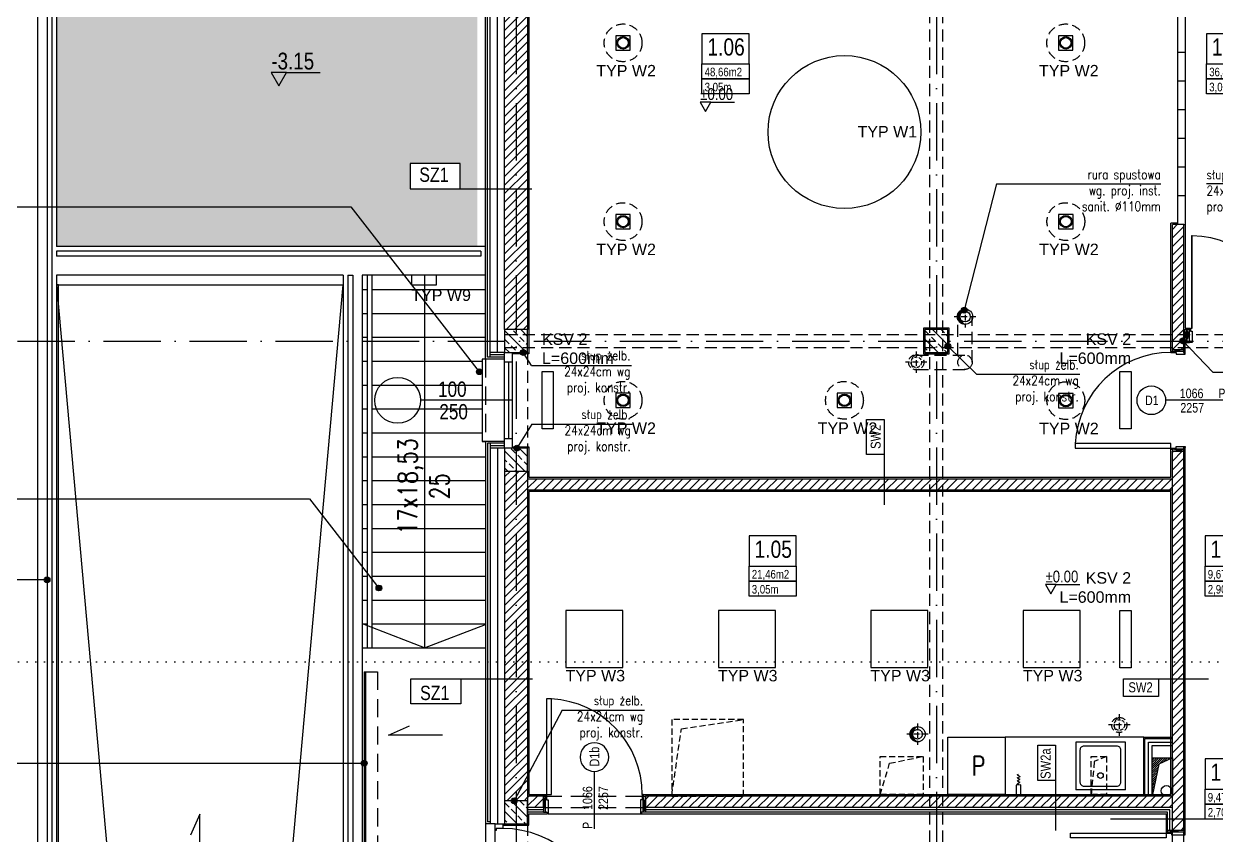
# Model space of a CAD drawing. Header units: millimetres. Extents: x 58205 to 122423, y 1055 to 94479.
# Drawn here: x 68330 to 69578, y 11784 to 12633 of the extents above; entities that cross this region are included whole.
import ezdxf

# ---------------------------------------------------------------- set-up
doc = ezdxf.new("R2010")
doc.units = ezdxf.units.MM
for name, pattern in [('0707_PB_080619_gn_xref$0$ACAD_ISO10W100', [18, 12, -3, 0, -3]), ('ACAD_ISO03W100', [30, 12, -18]), ('ACAD_ISO07W100', [3, 0, -3]), ('ACAD_ISO10W100', [18, 12, -3, 0, -3]), ('AUDIT_D_080509132939-0', [0]), ('DASHED', [0.75, 0.5, -0.25]), ('HIDDEN', [9.525, 6.35, -3.175])]:
    doc.linetypes.add(name, pattern=pattern)
doc.layers.add('$ oświetlenie $', color=30, linetype='Continuous', lineweight=30)
doc.layers.add('S_went_wyw_wc', color=4, linetype='DASHED', lineweight=30)
for name, color, linetype in [('+48_ARMATURA', 251, 'Continuous'), ('+48_HACZE', 253, 'Continuous'), ('+48_KANALIZACJA SANIT.', 42, 'Continuous'), ('+48_KOTY', 3, 'Continuous'), ('+48_MEBLE', 251, 'Continuous'), ('+48_OPISY', 3, 'Continuous'), ('+48_OPISY T', 3, 'Continuous'), ('+48_OPISY_POM', 3, 'Continuous'), ('+48_OPISY_STOLARKA', 3, 'Continuous'), ('+48_OPISY_ŚCIAN', 3, 'Continuous'), ('+48_OSIE', 8, 'Continuous'), ('+48_PODCIĄG', 4, 'ACAD_ISO03W100'), ('+48_PRZEBICIA', 143, 'Continuous'), ('+48_SCHODY', 2, 'Continuous'), ('+48_SCIANY', 1, 'Continuous'), ('+48_SCIANY_DZIAŁOWE', 2, 'Continuous'), ('+48_SPUSTY', 150, 'Continuous'), ('+48_STOLARKA OKNA', 3, 'Continuous'), ('+48_STOLARKA_DRZWI', 3, 'Continuous'), ('+48_STOLARKA_OKNA', 3, 'Continuous'), ('+48_TYNKI', 252, 'Continuous'), ('+48_WENTYLACJA', 2, 'Continuous'), ('+48_WEŁNA', 252, 'Continuous'), ('+48_WIDOK', 5, 'Continuous'), ('+48_ŚCIANY_GK', 42, 'Continuous'), ('+48_ŻELBET', 242, 'Continuous')]:
    doc.layers.add(name, color=color, linetype=linetype)
doc.styles.add('ARIAL', font='ARIAL.TTF')
doc.styles.get("Standard").update_dxf_attribs({"font": 'ARIAL.TTF'})
doc.styles.add('WRP_ARIAL', font='ARIAL.TTF', dxfattribs={"width": 0.8})
doc.styles.add('wymiary', font='romans.shx', dxfattribs={"width": 0.8})
doc.linetypes.add('BATTING', pattern='A,0.00254,-2.54,[134,ltypeshp.shx,S=2.54,R=0,X=-2.54,Y=0],-5.08,[134,ltypeshp.shx,S=2.54,R=180,X=2.54,Y=0],-2.54', length=10.16254)
doc.linetypes.add('ZIGZAG', pattern='A,0.00254,-5.08,[131,ltypeshp.shx,S=5.08,R=0,X=-5.08,Y=0],-10.16,[131,ltypeshp.shx,S=5.08,R=180,X=5.08,Y=0],-5.08', length=20.32254)

# ---------------------------------------------------------------- blocks, each defined once
blk = doc.blocks.new('SCIANA')
at = {"layer": '+48_OPISY_ŚCIAN', "ltscale": 5}
blk.add_line((-25, 0), (25, 0), dxfattribs=at)
blk.add_lwpolyline([(-60, 0), (-25, 0), (-25, 17.5), (-60, 17.5)], close=True, dxfattribs=at)
at = {"layer": '+48_OPISY_ŚCIAN', "ltscale": 5, "style": 'WRP_ARIAL', "width": 0.8}
blk.add_attdef('TYP', (-53.56, 4.8), '', height=10, dxfattribs=at)
blk = doc.blocks.new('OPISY_POM_METKA')
at = {"layer": '+48_OPISY_POM', "ltscale": 5}
for points in [[(0, -70), (109.7, -70), (109.7, 0), (0, 0)], [(109.7, -105), (0, -105), (0, -70), (109.7, -70)]]:
    blk.add_lwpolyline(points, close=True, dxfattribs=at)
at = {"layer": '+48_OPISY_POM'}
blk.add_lwpolyline([(109.7, -140), (0, -140), (0, -105), (109.7, -105)], close=True, dxfattribs=at)
at = {"layer": '+48_OPISY_POM', "ltscale": 5, "style": 'WRP_ARIAL', "width": 0.8}
for tag, p, height in [('NRPOM', (25.8, -50.8), 40), ('POW', (6.4, -99), 20)]:
    blk.add_attdef(tag, p, '', height=height, dxfattribs=at)
at = {"layer": '+48_OPISY_POM', "style": 'WRP_ARIAL', "width": 0.8}
blk.add_attdef('H', (6.4, -134), '', height=20, dxfattribs=at)
blk = doc.blocks.new('kc')
at = {"layer": '+48_ARMATURA', "linetype": 'Continuous'}
for p, q in [((0, -13.8), (3.1, -12.4)), ((1.7, -9.5), (0.1, -10.8)), ((0.1, -10.8), (3.1, -12.4)), ((-0.3, -20), (2.9, -18.6)), ((-0.3, -20), (1.2, -20.8)), ((-0.1, -16.9), (3, -15.5)), ((-0.1, -16.9), (2.9, -18.6)), ((0, -13.8), (3, -15.5))]:
    blk.add_line(p, q, dxfattribs=at)
blk.add_lwpolyline([(-0.8, -9.3), (-0.3, 0.6), (4.7, 0.4), (4.2, -9.6)], close=True, dxfattribs=at)
blk = doc.blocks.new('zlew')
at = {"layer": '+48_ARMATURA'}
for p, q in [((-52, 50), (-52, 0)), ((0, 50), (-52, 50)), ((0, 0), (0, 50)), ((0, 0), (-52, 0))]:
    blk.add_line(p, q, dxfattribs=at)
blk.add_lwpolyline([(-43.4, 3.9), (-9.1, 3.9, 0.414214), (-4.8, 8.1), (-4.8, 41.4, 0.414214), (-9.1, 45.7), (-43.4, 45.7, 0.414214), (-47.7, 41.4), (-47.7, 8.1, 0.414214)], format="xyb", close=True, dxfattribs=at)
blk.add_circle((-26.2, 14.9), 2.96, dxfattribs=at)
blk = doc.blocks.new('koty')
at = {"layer": '+48_KOTY', "color": 3, "ltscale": 5}
blk.add_line((70403.15, 11224.99), (70423.15, 11224.99), dxfattribs=at)
blk.add_lwpolyline([(70398.6, 11217.11), (70403.15, 11224.99), (70394.05, 11224.99)], close=True, dxfattribs=at)
at = {"layer": '+48_KOTY', "color": 3, "style": 'WRP_ARIAL', "width": 0.8}
blk.add_attdef('POZIOM', (70403.19, 11226.78), '', height=10, dxfattribs=at)
blk = doc.blocks.new('OPIS_STOLARKA')
at = {"layer": '+48_OPISY_STOLARKA'}
blk.add_line((0, 30), (0, -30), dxfattribs=at)
at = {"layer": '+48_STOLARKA_DRZWI'}
blk.add_circle((0, -45), 15, dxfattribs=at)
at = {"layer": '+48_OPISY_STOLARKA', "style": 'WRP_ARIAL', "width": 0.8}
for tag, p in [('SZER', (-2.27, -15.9)), ('WYS', (14.32, -13.58)), ('OZN', (5.03, -51.33))]:
    blk.add_attdef(tag, p, '', height=10, rotation=90, dxfattribs=at)
blk = doc.blocks.new('TYP W1')
at = {"layer": '$ oświetlenie $', "ltscale": 0.15}
blk.add_circle((0, 0), 80, dxfattribs=at)
at = {"layer": '$ oświetlenie $', "ltscale": 0.15, "insert": (13.7, 6.4), "char_height": 12, "width": 397.199, "attachment_point": 1}
blk.add_mtext('TYP W1', dxfattribs=at)
blk = doc.blocks.new('TYP W2')
at = {"layer": '$ oświetlenie $', "ltscale": 0.15}
for p, q in [((7.5, 7.5), (-7.6, 7.5)), ((-7.6, 7.5), (-7.6, -7.6)), ((7.5, -7.6), (7.5, 7.5)), ((-7.6, -7.6), (7.5, -7.6))]:
    blk.add_line(p, q, dxfattribs=at)
for radius in [6.5, 5.5]:
    blk.add_circle((0, 0), radius, dxfattribs=at)
at = {"layer": '$ oświetlenie $', "ltscale": 0.15, "insert": (-28, -23.1), "char_height": 12, "width": 397.199, "attachment_point": 1, "style": 'ARIAL'}
blk.add_mtext('TYP W2', dxfattribs=at)
blk = doc.blocks.new('TYP W3')
at = {"layer": '$ oświetlenie $', "ltscale": 0.15}
for p, q in [((29.8, 59.6), (-29.8, 59.6)), ((-29.8, 59.6), (-29.8, 0)), ((29.8, 0), (29.8, 59.6)), ((-29.8, 0), (29.8, 0))]:
    blk.add_line(p, q, dxfattribs=at)
at = {"layer": '$ oświetlenie $', "ltscale": 0.15, "insert": (-30.3, -2.4), "char_height": 12, "width": 397.199, "attachment_point": 1}
blk.add_mtext('TYP W3', dxfattribs=at)
blk = doc.blocks.new('TYP W9')
at = {"layer": '$ oświetlenie $', "ltscale": 0.15}
for p, q in [((-13.15, 0), (-13.15, -10)), ((13.15, 0), (-13.15, 0)), ((13.15, -10), (13.15, 0)), ((-13.15, -10), (13.15, -10))]:
    blk.add_line(p, q, dxfattribs=at)
at = {"layer": '$ oświetlenie $', "ltscale": 0.15, "insert": (-13.15, -15), "char_height": 12, "width": 397.1992, "attachment_point": 1}
blk.add_mtext('TYP W9', dxfattribs=at)

msp = doc.modelspace()

# ---------------------------------------------------------------- hatches: boundary and pattern name
at = {"layer": '+48_HACZE', "ltscale": 0.3}
h = msp.add_hatch(dxfattribs=at)
h.set_pattern_fill('ANSI31', color=256, scale=2, angle=180, style=0)
h.paths.add_polyline_path([(68833.484, 12925.217), (68833.484, 12313.217), (68857.484, 12313.217), (68857.484, 12720.797), (68857.484, 12901.217), (69092.484, 12901.217), (69092.484, 12925.217)])
at = {"layer": '+48_HACZE', "ltscale": 0.15}
h = msp.add_hatch(dxfattribs=at)
h.set_pattern_fill('AR-SAND', color=256, scale=0.3, style=0)
h.paths.add_polyline_path([(68450.234, 12865.717), (68450.234, 12789.717), (68572.234, 12789.717), (68572.234, 12865.717)], flags=0)
h.paths.add_polyline_path([(68597.234, 12789.717), (68719.234, 12789.717), (68719.234, 12865.717), (68597.234, 12865.717)], flags=0)
h.paths.add_polyline_path([(68364.484, 12400.217), (68804.984, 12400.217), (68804.984, 12905.717), (68364.484, 12905.717)])
h.paths.add_polyline_path([(68734.462, 12460.591), (68734.462, 12486.841), (68786.962, 12486.841), (68786.962, 12460.591)])
at = {"layer": '+48_HACZE'}
h = msp.add_hatch(dxfattribs=at)
h.set_pattern_fill('ANSI31', color=256, scale=2, angle=180, style=0)
h.paths.add_polyline_path([(69544.484, 12423.217), (69532.484, 12423.217), (69532.484, 12308.067), (69544.484, 12308.067)])
h.paths.add_polyline_path([(69544.484, 12308.067), (69532.484, 12308.067), (69532.484, 12301.217), (69544.484, 12301.217)])
h.paths.add_polyline_path([(69544.484, 12301.217), (69532.484, 12301.217), (69532.484, 12294.367), (69544.484, 12294.367)])
h.paths.add_polyline_path([(69532.484, 12292.517), (69544.483, 12292.517), (69544.483, 12289.217), (69544.484, 12289.217), (69544.484, 12294.367), (69532.484, 12294.367)])
at = {"layer": '+48_HACZE', "linetype": 'AUDIT_D_080509132939-0'}
h = msp.add_hatch(dxfattribs=at)
h.set_pattern_fill('ANSI33', color=256, scale=2, angle=90, style=0)
h.paths.add_polyline_path([(68857.484, 12313.217), (68833.484, 12313.217), (68833.484, 12289.217), (68857.484, 12289.217)])
h = msp.add_hatch(dxfattribs=at)
h.set_pattern_fill('ANSI33', color=256, scale=2, angle=90, style=0)
h.paths.add_polyline_path([(69273.484, 12289.217), (69297.484, 12289.217), (69297.484, 12313.217), (69273.484, 12313.217)])
at = {"layer": '+48_HACZE'}
h = msp.add_hatch(dxfattribs=at)
h.set_pattern_fill('ANSI31', color=256, scale=2, angle=180, style=0)
h.paths.add_polyline_path([(68833.484, 12165.217), (68833.484, 12189.217), (68833.484, 12189.217), (68833.484, 11820.217), (68857.484, 11820.217), (68857.484, 12165.217)])
at = {"layer": '+48_HACZE', "linetype": 'AUDIT_D_080509132939-0'}
h = msp.add_hatch(dxfattribs=at)
h.set_pattern_fill('ANSI33', color=256, scale=2, angle=90, style=0)
h.paths.add_polyline_path([(68833.484, 12165.217), (68857.484, 12165.217), (68857.484, 12189.217), (68833.484, 12189.217)])
at = {"layer": '+48_HACZE'}
h = msp.add_hatch(dxfattribs=at)
h.set_pattern_fill('ANSI31', color=256, scale=2, angle=180, style=0)
h.paths.add_polyline_path([(69544.483, 11789.517), (69544.483, 11786.217), (69544.484, 11786.217), (69544.484, 12189.217), (69544.483, 12189.217), (69544.483, 12185.917), (69532.484, 12185.917), (69532.484, 12157.217), (69532.484, 12157.217), (68857.484, 12157.217), (68857.484, 12145.217), (69532.484, 12145.217), (69532.484, 11825.217), (68980.784, 11825.217), (68980.784, 11813.217), (69532.484, 11813.217), (69532.484, 11789.517)])
at = {"layer": '+48_HACZE', "linetype": 'AUDIT_D_080509132939-0'}
h = msp.add_hatch(dxfattribs=at)
h.set_pattern_fill('ANSI33', color=256, scale=2, angle=90, style=0)
h.paths.add_polyline_path([(68833.484, 11796.217), (68857.484, 11796.217), (68857.484, 11820.217), (68833.484, 11820.217)])
at = {"layer": '+48_HACZE'}
h = msp.add_hatch(dxfattribs=at)
h.set_pattern_fill('ANSI31', color=256, scale=2, angle=180, style=0)
h.paths.add_polyline_path([(68874.184, 11813.217), (68874.184, 11825.217), (68857.484, 11825.217), (68857.484, 11813.217)])
at = {"layer": '+48_OPISY T'}
h = msp.add_hatch(color=256, dxfattribs=at)
edge = h.paths.add_edge_path()
edge.add_arc((69314.687, 12333.453), 3, 0, 360)
h = msp.add_hatch(color=256, dxfattribs=at)
edge = h.paths.add_edge_path()
edge.add_arc((69297.484, 12295.709), 3, 0, 360)
h = msp.add_hatch(color=256, dxfattribs=at)
edge = h.paths.add_edge_path()
edge.add_arc((69543.573, 12301.446), 3, 0, 360)
h = msp.add_hatch(color=256, dxfattribs=at)
edge = h.paths.add_edge_path()
edge.add_arc((68852.976, 12289.217), 3, 0, 360)
h = msp.add_hatch(color=256, dxfattribs=at)
edge = h.paths.add_edge_path()
edge.add_arc((68806.984, 12269.144), 3, 0, 360)
h = msp.add_hatch(color=256, dxfattribs=at)
edge = h.paths.add_edge_path()
edge.add_arc((68846.24, 12189.217), 3, 0, 360)
h = msp.add_hatch(color=256, dxfattribs=at)
edge = h.paths.add_edge_path()
edge.add_arc((68354.484, 12051.397), 3, 0, 360)
h = msp.add_hatch(color=256, dxfattribs=at)
edge = h.paths.add_edge_path()
edge.add_arc((68701.895, 12042.847), 3, 0, 360)
h = msp.add_hatch(color=256, dxfattribs=at)
edge = h.paths.add_edge_path()
edge.add_arc((68686.484, 11859.681), 3, 0, 360)
h = msp.add_hatch(color=256, dxfattribs=at)
edge = h.paths.add_edge_path()
edge.add_arc((68843.395, 11820.217), 3, 0, 360)
at = {"layer": '+48_PRZEBICIA', "linetype": 'Continuous'}
h = msp.add_hatch(dxfattribs=at)
h.set_pattern_fill('ANSI31', color=256, scale=0.3, style=0)
h.set_pattern_definition([(45, (8616.6364, -301.3156), (-0.673519209, 0.673519209), [])])
edge = h.paths.add_edge_path()
edge.add_arc((69315.434, 12326.717), 8, 90.000024, 270.000006)
edge.add_arc((69318.502, 12326.717), 8.568, 110.982984, 249.017046, ccw=False)
h = msp.add_hatch(dxfattribs=at)
h.set_pattern_fill('ANSI31', color=256, scale=0.3, style=0)
h.set_pattern_definition([(45, (8566.9615, -738.1749), (-0.673519209, 0.673519209), [])])
edge = h.paths.add_edge_path()
edge.add_arc((69265.759, 11889.857), 8, 90.000024, 270.000006)
edge.add_arc((69268.827, 11889.857), 8.568, 110.982984, 249.017046, ccw=False)
at = {"layer": '+48_PRZEBICIA'}
h = msp.add_hatch(dxfattribs=at)
h.set_pattern_fill('ANSI31', color=256, scale=0.5, style=0)
h.paths.add_polyline_path([(69511.234, 11865.217), (69511.234, 11825.217), (69518.197, 11858.618), (69532.484, 11865.217)])

# ---------------------------------------------------------------- linework, layer by layer
at = {"layer": '$ oświetlenie $', "ltscale": 0.15}
msp.add_lwpolyline([(68366.484, 12360.217), (68364.484, 12360.217), (68364.484, 10687.217), (68366.484, 10687.217)], close=True, dxfattribs=at)
at = {"layer": '$ oświetlenie $', "color": 1, "linetype": 'HIDDEN', "lineweight": -3, "ltscale": 1.5}
for centre in [(68957.484, 12613.217), (69420.909, 12613.217), (68957.484, 12426.217), (69420.984, 12426.217), (68957.484, 12239.217), (69189.234, 12239.217), (69420.984, 12238.88)]:
    msp.add_circle(centre, 19.766, dxfattribs=at)
at = {"layer": '+48_KANALIZACJA SANIT.', "linetype": 'HIDDEN', "ltscale": 0.5}
msp.add_circle((69476.984, 11899.52), 5.5, dxfattribs=at)
at = {"layer": '+48_KANALIZACJA SANIT.', "ltscale": 0.5}
msp.add_circle((69526.354, 11830.721), 5.5, dxfattribs=at)
at = {"layer": '+48_MEBLE'}
for p, q in [((68686.484, 11955.217), (68686.484, 10727.217)), ((68686.484, 11955.217), (68687.684, 11955.217)), ((68687.684, 11955.217), (68687.684, 10727.217)), ((69502.484, 11886.717), (69357.334, 11886.717)), ((69502.484, 11886.717), (69502.484, 11886.717))]:
    msp.add_line(p, q, dxfattribs=at)
msp.add_lwpolyline([(69297.334, 11886.717), (69357.334, 11886.717), (69357.334, 11826.717), (69297.334, 11826.717)], close=True, dxfattribs=at)
at = {"layer": '+48_OPISY'}
for p, q in [((69348.347, 12465.556), (69314.687, 12333.453)), ((69348.347, 12465.556), (69520.427, 12465.556)), ((69739.614, 12465.556), (69568.239, 12465.556)), ((68672.47, 12441.559), (68806.984, 12269.144)), ((69327.381, 12266.423), (69297.484, 12295.709)), ((69574.913, 12268.502), (69543.573, 12301.446)), ((68861.471, 12275.824), (68852.976, 12289.217)), ((68861.471, 12275.824), (68966.416, 12275.824)), ((69327.381, 12266.423), (69435.756, 12266.423)), ((69574.913, 12268.502), (69679.931, 12268.502)), ((68862.109, 12214.239), (68846.24, 12189.217)), ((68862.109, 12214.239), (68966.837, 12214.239)), ((68629.162, 12136.073), (68701.895, 12042.847)), ((68893.59, 11915.078), (68843.395, 11820.217)), ((68893.59, 11915.078), (68979.805, 11915.078))]:
    msp.add_line(p, q, dxfattribs=at)
at = {"layer": '+48_OPISY', "linetype": 'ACAD_ISO07W100', "ltscale": 3}
msp.add_line((67978.621, 11965.692), (71638.157, 11965.692), dxfattribs=at)
at = {"layer": '+48_OPISY'}
for points in [[(68203.193, 12441.559), (68672.47, 12441.559)], [(68203.193, 12136.073), (68629.162, 12136.073)], [(68354.484, 12051.397), (68203.193, 12051.397)], [(68203.193, 11859.681), (68686.484, 11859.681)]]:
    msp.add_lwpolyline(points, dxfattribs=at)
at = {"layer": '+48_OPISY T'}
for centre in [(69314.687, 12333.453), (69297.484, 12295.709), (69543.573, 12301.446), (68852.976, 12289.217), (68806.984, 12269.144), (68846.24, 12189.217), (68354.484, 12051.397), (68701.895, 12042.847), (68686.484, 11859.681), (68843.395, 11820.217)]:
    msp.add_circle(centre, 3, dxfattribs=at)
at = {"layer": '+48_OPISY_POM'}
msp.add_lwpolyline([(69566.704, 11800.961), (69467.873, 11800.961)], dxfattribs=at)
at = {"layer": '+48_OSIE', "linetype": 'ACAD_ISO10W100', "ltscale": 5}
for p, q in [((68845.484, 13180.923), (68845.484, 10363.161)), ((69285.484, 13180.923), (69285.484, 10363.161)), ((68053.193, 12301.217), (71642.384, 12301.217))]:
    msp.add_line(p, q, dxfattribs=at)
at = {"layer": '+48_PODCIĄG', "linetype": 'HIDDEN', "ltscale": 2}
for p, q in [((69278.634, 11681.217), (69278.634, 12901.217)), ((69292.334, 11681.217), (69292.334, 12901.217)), ((68833.486, 12308.067), (69717.484, 12308.067)), ((68833.486, 12294.367), (69717.484, 12294.367))]:
    msp.add_line(p, q, dxfattribs=at)
for points in [[(68857.484, 12289.217), (68857.484, 12189.217)], [(68857.484, 11796.217), (68857.484, 11543.217)]]:
    msp.add_lwpolyline(points, dxfattribs=at)
at = {"layer": '+48_PRZEBICIA', "linetype": '0707_PB_080619_gn_xref$0$ACAD_ISO10W100', "ltscale": 0.5}
for p, q in [((69315.434, 12337.917), (69315.434, 12315.517)), ((69326.634, 12326.717), (69304.234, 12326.717)), ((69264.434, 12290.248), (69264.434, 12267.848)), ((69275.634, 12279.048), (69253.234, 12279.048)), ((69476.984, 11910.72), (69476.984, 11888.32)), ((69265.759, 11901.057), (69265.759, 11878.657)), ((69488.184, 11899.52), (69465.784, 11899.52)), ((69276.959, 11889.857), (69254.559, 11889.857))]:
    msp.add_line(p, q, dxfattribs=at)
at = {"layer": '+48_PRZEBICIA', "linetype": 'HIDDEN'}
for points in [[(69083.484, 11905.217), (69008.484, 11905.217), (69008.484, 11825.217), (69083.484, 11825.217), (69083.484, 11905.217)], [(69226.484, 11866.717), (69271.484, 11866.717), (69271.484, 11826.717), (69226.484, 11826.717)], [(69463.484, 11866.717), (69463.484, 11826.717), (69447.484, 11826.717), (69447.484, 11866.717)]]:
    msp.add_lwpolyline(points, close=True, dxfattribs=at)
for points in [[(69008.484, 11825.717), (69018.525, 11895.601), (69083.484, 11905.217)], [(69226.484, 11826.717), (69236.467, 11859.444), (69271.484, 11866.717)], [(69463.484, 11866.717), (69450.716, 11861.156), (69447.484, 11826.717)]]:
    msp.add_lwpolyline(points, dxfattribs=at)
at = {"layer": '+48_PRZEBICIA', "linetype": 'Continuous'}
msp.add_lwpolyline([(69532.484, 11865.217), (69532.484, 11825.217), (69511.234, 11825.217), (69511.234, 11865.217)], close=True, dxfattribs=at)
msp.add_lwpolyline([(69532.484, 11865.217), (69518.197, 11858.618), (69511.234, 11825.217)], dxfattribs=at)
at = {"layer": '+48_PRZEBICIA'}
for centre in [(69315.434, 12326.717), (69265.759, 11889.857)]:
    msp.add_circle(centre, 8, dxfattribs=at)
at = {"layer": '+48_PRZEBICIA', "linetype": 'HIDDEN'}
for centre in [(69264.434, 12279.048), (69476.984, 11899.52)]:
    msp.add_circle(centre, 8, dxfattribs=at)
at = {"layer": '+48_PRZEBICIA'}
for centre in [(69318.502, 12326.717), (69268.827, 11889.857)]:
    msp.add_arc(centre, 8.568, 110.982954, 249.017046, dxfattribs=at)
at = {"layer": '+48_PRZEBICIA', "linetype": 'HIDDEN'}
for centre in [(69267.502, 12279.048), (69480.052, 11899.52)]:
    msp.add_arc(centre, 8.568, 110.982954, 249.017046, dxfattribs=at)
at = {"layer": '+48_SCHODY'}
for p, q in [((68808.484, 12395.217), (68364.484, 12395.217)), ((68808.484, 12390.217), (68364.484, 12390.217)), ((68669.484, 12370.217), (68669.484, 10697.217)), ((68674.484, 12370.217), (68674.484, 10697.217)), ((68689.484, 12370.217), (68689.484, 11980.217)), ((68694.484, 12370.217), (68694.484, 11980.217)), ((68684.484, 12355.217), (68689.484, 12355.217)), ((68694.484, 12355.217), (68813.484, 12355.217)), ((68684.484, 12330.217), (68689.484, 12330.217)), ((68694.484, 12330.217), (68813.484, 12330.217)), ((68684.484, 12305.217), (68689.484, 12305.217)), ((68694.484, 12305.217), (68813.484, 12305.217)), ((68684.484, 12280.217), (68689.484, 12280.217)), ((68694.484, 12280.217), (68809.984, 12280.217)), ((68684.484, 12255.217), (68689.484, 12255.217)), ((68694.484, 12255.217), (68809.984, 12255.217)), ((68684.484, 12230.217), (68689.484, 12230.217)), ((68694.484, 12230.217), (68809.984, 12230.217)), ((68684.484, 12205.217), (68689.484, 12205.217)), ((68694.484, 12205.217), (68809.984, 12205.217)), ((68684.484, 12180.217), (68689.484, 12180.217)), ((68694.484, 12180.217), (68813.484, 12180.217)), ((68684.484, 12155.217), (68689.484, 12155.217)), ((68694.484, 12155.217), (68813.484, 12155.217)), ((68684.484, 12130.217), (68689.484, 12130.217)), ((68694.484, 12130.217), (68813.484, 12130.217)), ((68683.984, 12105.217), (68689.484, 12105.217)), ((68694.484, 12105.217), (68813.484, 12105.217)), ((68684.484, 12080.217), (68689.484, 12080.217)), ((68694.484, 12080.217), (68813.484, 12080.217)), ((68684.484, 12055.217), (68689.484, 12055.217)), ((68694.484, 12055.217), (68813.484, 12055.217)), ((68684.484, 12030.217), (68689.484, 12030.217)), ((68694.484, 12030.217), (68813.484, 12030.217)), ((68684.484, 12005.217), (68689.484, 12005.217)), ((68694.484, 12005.217), (68813.484, 12005.217)), ((68684.484, 11980.217), (68813.484, 11980.217))]:
    msp.add_line(p, q, dxfattribs=at)
for points in [[(68808.484, 12915.717), (68354.484, 12915.717), (68354.484, 10687.217)], [(68808.484, 12910.717), (68359.484, 12910.717), (68359.484, 10687.217)], [(68364.484, 12395.217), (68364.484, 12390.217)], [(68808.484, 12395.217), (68808.484, 12390.217)], [(68669.484, 12370.217), (68674.484, 12370.217)], [(68749.734, 12370.217), (68749.734, 11980.217), (68684.734, 12005.217)], [(68364.484, 12360.217), (68514.484, 10687.217), (68664.484, 12360.217)], [(68364.484, 12360.217), (68664.484, 12360.217)], [(68749.734, 11980.217), (68813.484, 12004.736)], [(68514.484, 11741.378), (68514.484, 11806.271), (68504.657, 11784.179)]]:
    msp.add_lwpolyline(points, dxfattribs=at)
at = {"layer": '+48_SCIANY'}
for p, q in [((68857.484, 12901.217), (68857.484, 12313.217)), ((68857.484, 12165.217), (68857.484, 11796.217)), ((68874.184, 11825.217), (68857.484, 11825.217)), ((69532.484, 11825.217), (68980.784, 11825.217)), ((68874.184, 11813.217), (68857.484, 11813.217)), ((69532.484, 11813.217), (68980.784, 11813.217)), ((68833.484, 11796.217), (68857.484, 11796.217)), ((69532.484, 11789.516), (69544.484, 11789.517))]:
    msp.add_line(p, q, dxfattribs=at)
at = {"layer": '+48_SCIANY', "ltscale": 3}
for p, q in [((69532.484, 12290.317), (69532.484, 12423.217)), ((69544.484, 12289.217), (69544.484, 12423.217)), ((69532.484, 11789.517), (69532.484, 12185.917)), ((69544.484, 11789.517), (69544.484, 12185.917))]:
    msp.add_line(p, q, dxfattribs=at)
at = {"layer": '+48_SCIANY', "linetype": 'Continuous'}
msp.add_line((68684.484, 12370.217), (68684.484, 12305.217), dxfattribs=at)
at = {"layer": '+48_SCIANY', "ltscale": 0.15}
for p, q in [((69532.484, 12185.917), (69544.484, 12185.917)), ((68857.484, 12157.217), (69532.484, 12157.217)), ((69532.484, 12145.217), (68857.484, 12145.217)), ((68874.184, 11825.217), (68874.184, 11813.217))]:
    msp.add_line(p, q, dxfattribs=at)
at = {"layer": '+48_SCIANY', "linetype": 'HIDDEN', "ltscale": 3}
msp.add_line((68684.484, 11985.217), (68684.484, 11980.217), dxfattribs=at)
at = {"layer": '+48_SCIANY'}
for points in [[(68833.484, 12313.217), (68833.484, 12925.217)], [(68833.484, 12289.217), (68857.484, 12289.217)], [(68833.484, 12165.217), (68833.484, 11796.217)]]:
    msp.add_lwpolyline(points, dxfattribs=at)
at = {"layer": '+48_SCIANY', "ltscale": 3}
for points in [[(69544.484, 12423.217), (69532.484, 12423.217)], [(69544.484, 12313.217), (69547.484, 12301.217)], [(69544.484, 12301.217), (69547.484, 12313.217)], [(68874.184, 11813.217), (68874.184, 11825.217)], [(68980.784, 11813.217), (68980.784, 11825.217)]]:
    msp.add_lwpolyline(points, dxfattribs=at)
for points in [[(69273.484, 12289.217), (69297.484, 12289.217), (69297.484, 12313.217), (69273.484, 12313.217)], [(69544.484, 12313.217), (69547.484, 12313.217), (69547.484, 12301.217), (69544.484, 12301.217)]]:
    msp.add_lwpolyline(points, close=True, dxfattribs=at)
at = {"layer": '+48_SCIANY', "ltscale": 0.15}
for points in [[(69532.484, 12292.517), (69544.484, 12292.517)], [(68980.784, 11825.217), (68980.784, 11813.217)]]:
    msp.add_lwpolyline(points, dxfattribs=at)
at = {"layer": '+48_SCIANY_DZIAŁOWE', "linetype": 'Continuous'}
for p, q in [((69547.484, 12313.217), (69550.384, 12301.217)), ((69547.484, 12301.217), (69550.384, 12313.217)), ((69532.484, 12292.517), (69544.484, 12290.317)), ((69544.484, 12292.517), (69532.484, 12290.317)), ((69532.484, 12185.917), (69544.484, 12188.117)), ((69544.484, 12185.917), (69532.484, 12188.117)), ((68874.184, 11825.217), (68876.384, 11808.217)), ((68874.184, 11808.217), (68876.384, 11825.217)), ((68980.784, 11825.217), (68978.584, 11808.217)), ((68980.784, 11808.217), (68978.584, 11825.217)), ((69527.484, 11789.517), (69544.484, 11787.317)), ((69544.484, 11789.517), (69527.484, 11787.317))]:
    msp.add_line(p, q, dxfattribs=at)
at = {"layer": '+48_SPUSTY', "color": 150, "linetype": 'HIDDEN', "ltscale": 2}
for p, q in [((69307.934, 12286.548), (69307.934, 12326.717)), ((69322.934, 12279.048), (69322.934, 12326.717))]:
    msp.add_line(p, q, dxfattribs=at)
for points in [[(69264.434, 12286.548), (69315.434, 12286.548)], [(69264.434, 12271.548), (69315.434, 12271.548)]]:
    msp.add_lwpolyline(points, dxfattribs=at)
at = {"layer": '+48_SPUSTY', "color": 150}
msp.add_circle((69315.434, 12326.717), 5.5, dxfattribs=at)
at = {"layer": '+48_SPUSTY', "color": 150, "ltscale": 0.5}
msp.add_circle((69315.434, 12326.717), 5.5, dxfattribs=at)
at = {"layer": '+48_SPUSTY', "color": 150, "linetype": 'HIDDEN', "ltscale": 0.5}
msp.add_circle((69264.434, 12279.048), 5.5, dxfattribs=at)
at = {"layer": '+48_SPUSTY', "color": 150, "linetype": 'HIDDEN', "ltscale": 2}
msp.add_circle((69315.434, 12279.048), 7.5, dxfattribs=at)
at = {"layer": '+48_STOLARKA OKNA'}
for points in [[(68833.484, 12189.217), (68833.484, 12289.217), (68841.484, 12289.217), (68841.484, 12189.217)], [(68833.484, 12279.217), (68833.484, 12289.217), (68841.484, 12289.217), (68841.484, 12279.217)], [(68833.484, 12189.217), (68833.484, 12199.217), (68841.484, 12199.217), (68841.484, 12189.217)]]:
    msp.add_lwpolyline(points, close=True, dxfattribs=at)
msp.add_lwpolyline([(68837.484, 12279.217), (68837.484, 12199.217)], dxfattribs=at)
at = {"layer": '+48_STOLARKA_DRZWI'}
for p, q in [((69550.384, 12314.717), (69550.384, 12313.217)), ((69530.984, 12290.317), (69532.484, 12290.317)), ((69530.984, 12188.117), (69532.484, 12188.117)), ((68876.384, 11826.717), (68876.384, 11825.217)), ((68978.584, 11826.717), (68978.584, 11825.217)), ((69525.984, 11787.317), (69527.484, 11787.317))]:
    msp.add_line(p, q, dxfattribs=at)
for points in [[(69552.384, 12411.367), (69552.384, 12314.717), (69553.384, 12314.717), (69553.384, 12411.367)], [(69547.484, 12301.217), (69550.384, 12301.217), (69550.384, 12313.217), (69547.484, 12313.217)], [(69544.484, 12292.517), (69544.484, 12290.317), (69532.484, 12290.317), (69532.484, 12292.517)], [(69430.784, 12189.117), (69530.984, 12189.117), (69530.984, 12194.117), (69430.784, 12194.117)], [(69544.484, 12185.917), (69544.484, 12188.117), (69532.484, 12188.117), (69532.484, 12185.917)], [(68877.384, 11926.917), (68877.384, 11826.717), (68882.384, 11826.717), (68882.384, 11926.917)], [(68874.184, 11808.217), (68876.384, 11808.217), (68876.384, 11825.217), (68874.184, 11825.217)], [(68980.784, 11808.217), (68978.584, 11808.217), (68978.584, 11825.217), (68980.784, 11825.217)], [(69425.784, 11786.317), (69525.984, 11786.317), (69525.984, 11781.317), (69425.784, 11781.317)], [(69544.484, 11789.517), (69544.484, 11787.317), (69527.484, 11787.317), (69527.484, 11789.517)]]:
    msp.add_lwpolyline(points, close=True, dxfattribs=at)
for points in [[(69550.384, 12314.717), (69551.384, 12314.717), (69551.384, 12311.467), (69553.184, 12311.467), (69553.184, 12299.717), (69550.384, 12299.717)], [(69547.484, 12301.217), (69550.384, 12301.217), (69550.384, 12299.717)], [(69530.984, 12290.317), (69530.984, 12289.317), (69536.634, 12289.317), (69536.634, 12287.517), (69545.984, 12287.517), (69545.984, 12288.517)], [(69544.484, 12292.517), (69544.484, 12288.517), (69545.984, 12288.517)], [(69530.984, 12188.117), (69530.984, 12189.117), (69536.634, 12189.117), (69536.634, 12190.917), (69545.984, 12190.917), (69545.984, 12189.917)], [(69544.484, 12185.917), (69544.484, 12189.917), (69545.984, 12189.917)], [(68876.384, 11826.717), (68877.384, 11826.717), (68877.384, 11821.067), (68879.184, 11821.067), (68879.184, 11806.717), (68878.184, 11806.717)], [(68978.584, 11826.717), (68977.584, 11826.717), (68977.584, 11821.067), (68975.784, 11821.067), (68975.784, 11806.717), (68976.784, 11806.717)], [(68874.184, 11808.217), (68878.184, 11808.217), (68878.184, 11806.717)], [(68980.784, 11808.217), (68976.784, 11808.217), (68976.784, 11806.717)], [(69525.984, 11787.317), (69525.984, 11786.317), (69531.634, 11786.317), (69531.634, 11784.517), (69545.984, 11784.517), (69545.984, 11785.517)], [(69544.484, 11789.517), (69544.484, 11785.517), (69545.984, 11785.517)]]:
    msp.add_lwpolyline(points, dxfattribs=at)
for centre, radius, start, end in [((69552.384, 12314.467), 96.9, 0, 89.408702), ((69530.984, 12189.117), 100.2, 90, 177.139741), ((68877.384, 11826.717), 100.2, 0, 87.139741), ((68831.311, 11686.779), 104.438, 4.083898, 89.912684)]:
    msp.add_arc(centre, radius, start, end, dxfattribs=at)
at = {"layer": '+48_STOLARKA_OKNA'}
for p, q in [((69545.984, 12603.217), (69537.984, 12603.217)), ((69545.984, 12573.217), (69537.984, 12573.217)), ((69545.984, 12543.217), (69537.984, 12543.217)), ((69545.984, 12513.217), (69537.984, 12513.217)), ((69545.984, 12483.217), (69537.984, 12483.217)), ((69545.984, 12453.217), (69537.984, 12453.217))]:
    msp.add_line(p, q, dxfattribs=at)
for points in [[(69537.984, 12781.217), (69537.984, 12423.217)], [(69545.984, 12781.217), (69545.984, 12423.217)], [(68831.484, 11796.217), (68831.484, 11791.217), (68824.484, 11791.217), (68824.484, 11789.217), (68823.484, 11789.217), (68823.484, 11796.217), (68831.484, 11796.217)]]:
    msp.add_lwpolyline(points, dxfattribs=at)
at = {"layer": '+48_TYNKI', "ltscale": 0.15}
for p, q in [((69530.984, 12290.317), (69530.984, 12424.717)), ((69545.984, 11785.517), (69545.984, 12189.917))]:
    msp.add_line(p, q, dxfattribs=at)
for points in [[(69093.984, 12917.217), (69093.984, 12899.717), (68858.984, 12899.717), (68858.984, 12287.717), (68841.484, 12287.717)], [(69537.984, 12424.717), (69530.984, 12424.717)], [(69544.484, 12423.217), (69545.984, 12423.217), (69545.984, 12314.717), (69550.384, 12314.717)], [(69545.984, 12288.517), (69545.984, 12299.717), (69550.384, 12299.717)], [(68841.484, 12190.717), (68858.984, 12190.717), (68858.984, 12158.717), (69530.984, 12158.717), (69530.984, 12188.117)], [(68978.584, 11826.717), (69530.984, 11826.717), (69530.984, 12143.717), (68858.984, 12143.717), (68858.984, 11826.717), (68876.384, 11826.717)], [(68831.484, 11794.717), (68858.984, 11794.717), (68858.984, 11806.717), (68878.184, 11806.717)], [(68976.784, 11806.717), (69525.984, 11806.717), (69525.984, 11787.317)]]:
    msp.add_lwpolyline(points, dxfattribs=at)
msp.add_lwpolyline([(69271.984, 12287.717), (69298.984, 12287.717), (69298.984, 12314.717), (69271.984, 12314.717)], close=True, dxfattribs=at)
at = {"layer": '+48_WENTYLACJA', "color": 2}
for points in [[(68872.634, 12269.217), (68884.334, 12269.217), (68884.334, 12209.217), (68872.634, 12209.217)], [(69477.634, 12269.217), (69489.334, 12269.217), (69489.334, 12209.217), (69477.634, 12209.217)], [(69477.634, 12019.367), (69489.334, 12019.367), (69489.334, 11959.367), (69477.634, 11959.367)]]:
    msp.add_lwpolyline(points, close=True, dxfattribs=at)
at = {"layer": '+48_WEŁNA', "linetype": 'BATTING', "ltscale": 0.7}
msp.add_line((68825.984, 12289.217), (68825.984, 12925.216), dxfattribs=at)
at = {"layer": '+48_WEŁNA', "linetype": 'BATTING', "ltscale": 0.2}
for p, q in [((68833.484, 12286.717), (68818.484, 12286.717)), ((68833.484, 12191.717), (68818.484, 12191.717))]:
    msp.add_line(p, q, dxfattribs=at)
at = {"layer": '+48_WEŁNA', "linetype": 'BATTING', "ltscale": 0.23}
msp.add_line((68874.184, 11810.717), (68857.484, 11810.717), dxfattribs=at)
at = {"layer": '+48_WEŁNA', "linetype": 'BATTING', "ltscale": 0.7}
msp.add_lwpolyline([(68826.068, 12189.217), (68826.068, 11796.217)], dxfattribs=at)
at = {"layer": '+48_WEŁNA', "linetype": 'ZIGZAG', "ltscale": 0.7}
msp.add_lwpolyline([(69507.484, 11825.217), (69507.484, 11881.717), (69532.484, 11881.717)], dxfattribs=at)
at = {"layer": '+48_WEŁNA', "linetype": 'BATTING', "ltscale": 0.23}
msp.add_lwpolyline([(69529.984, 11789.517), (69529.984, 11810.717), (68980.784, 11810.717)], dxfattribs=at)
at = {"layer": '+48_WIDOK'}
for p, q in [((68818.484, 12284.217), (68818.484, 12940.217)), ((68344.484, 12925.717), (68344.484, 10687.217)), ((68364.484, 12905.717), (68364.484, 12400.217)), ((68813.484, 12400.217), (68364.484, 12400.217)), ((68364.484, 12370.217), (68364.484, 10687.217)), ((68664.484, 12370.217), (68364.484, 12370.217)), ((68664.484, 12370.217), (68664.484, 10637.217)), ((68684.484, 12370.217), (68684.484, 10637.217)), ((68813.484, 12370.217), (68684.484, 12370.217)), ((68833.484, 12282.217), (68810.484, 12282.217)), ((68833.484, 12289.217), (68818.484, 12289.217)), ((68833.484, 12196.217), (68810.484, 12196.217)), ((68833.484, 12189.217), (68818.484, 12189.217)), ((68874.184, 11808.217), (68857.484, 11808.217)), ((68874.184, 11813.217), (68874.184, 11808.217)), ((68980.784, 11813.217), (68980.784, 11808.217)), ((68823.484, 11796.217), (68813.484, 11796.217)), ((68828.484, 11796.217), (68833.484, 11796.217)), ((69527.484, 11789.517), (69532.484, 11789.517))]:
    msp.add_line(p, q, dxfattribs=at)
at = {"layer": '+48_WIDOK', "linetype": 'HIDDEN', "ltscale": 3}
for p, q in [((68813.484, 12282.217), (68813.484, 12196.217)), ((68687.684, 11955.217), (68700.484, 11955.217)), ((68700.484, 11955.217), (68700.484, 10727.217)), ((68813.484, 11796.217), (68813.484, 10697.217))]:
    msp.add_line(p, q, dxfattribs=at)
at = {"layer": '+48_WIDOK', "color": 2}
for p, q in [((68833.484, 12284.217), (68815.484, 12284.217)), ((68833.484, 12194.217), (68815.484, 12194.217)), ((68818.484, 11798.217), (68815.484, 11798.217))]:
    msp.add_line(p, q, dxfattribs=at)
at = {"layer": '+48_WIDOK', "color": 251, "linetype": 'HIDDEN', "ltscale": 3}
for p, q in [((68874.184, 11825.217), (68980.784, 11825.217)), ((68874.184, 11813.217), (68980.784, 11813.217)), ((69532.484, 11682.917), (69532.484, 11789.517)), ((69544.484, 11682.917), (69544.484, 11789.517))]:
    msp.add_line(p, q, dxfattribs=at)
at = {"layer": '+48_WIDOK'}
for points in [[(68813.484, 12282.217), (68813.484, 12945.217)], [(68813.484, 12282.217), (68809.984, 12282.217), (68809.984, 12196.217), (68813.484, 12196.217)], [(68813.484, 12196.217), (68813.484, 11796.217)], [(68818.484, 12194.217), (68818.484, 11796.217)], [(69527.484, 11789.517), (69527.484, 11808.217), (68980.784, 11808.217)]]:
    msp.add_lwpolyline(points, dxfattribs=at)
at = {"layer": '+48_WIDOK', "color": 2}
for points in [[(68815.484, 12284.217), (68815.484, 12943.217)], [(68815.484, 12194.217), (68815.484, 11798.217)]]:
    msp.add_lwpolyline(points, dxfattribs=at)
at = {"layer": '+48_WIDOK', "linetype": 'Continuous'}
msp.add_lwpolyline([(68768.343, 11888.892), (68711.923, 11888.892), (68734.016, 11898.718)], dxfattribs=at)
at = {"layer": '+48_WIDOK', "ltscale": 0.15}
for points in [[(68879.184, 11806.717), (68975.784, 11806.717)], [(68823.484, 11691.217), (68823.483, 11789.217)]]:
    msp.add_lwpolyline(points, dxfattribs=at)
at = {"layer": '+48_ŚCIANY_GK'}
for points in [[(69502.484, 11825.217), (69502.484, 11886.717), (69532.484, 11886.717)], [(69503.734, 11825.217), (69503.734, 11885.467), (69532.484, 11885.467)], [(69511.234, 11825.217), (69511.234, 11877.967), (69532.484, 11877.967)]]:
    msp.add_lwpolyline(points, dxfattribs=at)
at = {"layer": '+48_ŻELBET', "linetype": 'AUDIT_D_080509132939-0'}
msp.add_lwpolyline([(68833.484, 12289.217), (68857.484, 12289.217), (68857.484, 12313.217), (68833.484, 12313.217)], close=True, dxfattribs=at)
at = {"layer": '+48_ŻELBET', "linetype": 'Continuous'}
for points in [[(68833.484, 12165.217), (68857.484, 12165.217), (68857.484, 12189.217), (68833.484, 12189.217)], [(68833.484, 11796.217), (68857.484, 11796.217), (68857.484, 11820.217), (68833.484, 11820.217)]]:
    msp.add_lwpolyline(points, close=True, dxfattribs=at)
at = {"layer": 'S_went_wyw_wc'}
msp.add_circle((69265.759, 11889.857), 5, dxfattribs=at)

# ---------------------------------------------------------------- block references
at = {"layer": '$ oświetlenie $'}
for name, p in [('TYP W2', (68957.484, 12613.217)), ('TYP W2', (69420.909, 12613.217)), ('TYP W1', (69189.234, 12519.885)), ('TYP W2', (68957.484, 12426.217)), ('TYP W2', (69420.984, 12426.217)), ('TYP W9', (68748.984, 12370.217)), ('TYP W2', (68957.484, 12239.217)), ('TYP W2', (69189.234, 12239.217)), ('TYP W2', (69420.984, 12238.88)), ('TYP W3', (68927.484, 11959.567)), ('TYP W3', (69087.084, 11959.567)), ('TYP W3', (69246.684, 11959.567)), ('TYP W3', (69406.284, 11959.567))]:
    msp.add_blockref(name, p, dxfattribs=at)
at = {"layer": '+48_ARMATURA'}
msp.add_blockref('zlew', (69483.459, 11831.717), dxfattribs=at)
at = {"layer": '+48_ARMATURA', "xscale": -1, "rotation": 177.5082698086862}
msp.add_blockref('kc', (69369.31, 11827.343), dxfattribs=at)
at = {"layer": '+48_KOTY'}
ref = msp.add_blockref('koty', (-55304.293, -7173.783), dxfattribs=dict(at, xscale=1.759999999572756, yscale=1.759999999567299, zscale=1.759999999567403))
ref.add_attrib('POZIOM', '-3.15', (68589.27, 12585.354), dxfattribs={"color": 3, "height": 17.6, "style": 'WRP_ARIAL', "width": 0.8})
ref = msp.add_blockref('koty', (-17687.207, -1277.959), dxfattribs=dict(at, xscale=1.231999999701657, yscale=1.231999999697109, zscale=1.231999999697182))
ref.add_attrib('POZIOM', '±0.00', (69038.287, 12553.436), dxfattribs={"color": 3, "height": 12.32, "style": 'WRP_ARIAL', "width": 0.8})
ref = msp.add_blockref('koty', (-17325.795, -1782.68), dxfattribs=dict(at, xscale=1.231999999701657, yscale=1.231999999697109, zscale=1.231999999697182))
ref.add_attrib('POZIOM', '±0.00', (69399.699, 12048.716), dxfattribs={"color": 3, "height": 12.32, "style": 'WRP_ARIAL', "width": 0.8})
at = {"layer": '+48_OPISY_POM'}
ref = msp.add_blockref('OPISY_POM_METKA', (69040.023, 12622.771), dxfattribs=dict(at, xscale=0.4499999999970896, yscale=0.4499999999998181, zscale=0.4499999999992042))
ref.add_attrib('H', '3,05m', (69042.882, 12562.482), dxfattribs={"height": 9, "style": 'WRP_ARIAL', "width": 0.8})
ref.add_attrib('NRPOM', '1.06', (69045.735, 12599.911), dxfattribs={"ltscale": 5, "height": 18, "style": 'WRP_ARIAL', "width": 0.8})
ref.add_attrib('POW', '48,66m2', (69042.882, 12578.232), dxfattribs={"ltscale": 5, "height": 9, "style": 'WRP_ARIAL', "width": 0.8})
ref = msp.add_blockref('OPISY_POM_METKA', (69568.239, 12622.771), dxfattribs=dict(at, xscale=0.4500000000043656, yscale=0.4499999999998181, zscale=0.4499999999992042))
ref.add_attrib('H', '3,05m', (69571.098, 12562.482), dxfattribs={"height": 9, "style": 'WRP_ARIAL', "width": 0.8})
ref.add_attrib('NRPOM', '1.17', (69573.951, 12599.911), dxfattribs={"ltscale": 5, "height": 18, "style": 'WRP_ARIAL', "width": 0.8})
ref.add_attrib('POW', '36,40m2', (69571.098, 12578.232), dxfattribs={"ltscale": 5, "height": 9, "style": 'WRP_ARIAL', "width": 0.8})
ref = msp.add_blockref('OPISY_POM_METKA', (69089.392, 12097.28), dxfattribs=dict(at, xscale=0.4500000000043656, yscale=0.4499999999998181, zscale=0.4499999999992042))
ref.add_attrib('H', '3,05m', (69092.251, 12036.991), dxfattribs={"height": 9, "style": 'WRP_ARIAL', "width": 0.8})
ref.add_attrib('NRPOM', '1.05', (69095.104, 12074.42), dxfattribs={"ltscale": 5, "height": 18, "style": 'WRP_ARIAL', "width": 0.8})
ref.add_attrib('POW', '21,46m2', (69092.251, 12052.741), dxfattribs={"ltscale": 5, "height": 9, "style": 'WRP_ARIAL', "width": 0.8})
ref = msp.add_blockref('OPISY_POM_METKA', (69566.704, 12097.28), dxfattribs=dict(at, xscale=0.4500000000043656, yscale=0.4499999999998181, zscale=0.4499999999992042))
ref.add_attrib('H', '2,90m', (69569.563, 12036.991), dxfattribs={"height": 9, "style": 'WRP_ARIAL', "width": 0.8})
ref.add_attrib('NRPOM', '1.18', (69572.416, 12074.42), dxfattribs={"ltscale": 5, "height": 18, "style": 'WRP_ARIAL', "width": 0.8})
ref.add_attrib('POW', '9,67m2', (69569.563, 12052.741), dxfattribs={"ltscale": 5, "height": 9, "style": 'WRP_ARIAL', "width": 0.8})
ref = msp.add_blockref('OPISY_POM_METKA', (69566.704, 11863.961), dxfattribs=dict(at, xscale=0.4500000000043656, yscale=0.4499999999989086, zscale=0.4499999999992042))
ref.add_attrib('H', '2,70m', (69569.563, 11803.672), dxfattribs={"height": 9, "style": 'WRP_ARIAL', "width": 0.8})
ref.add_attrib('NRPOM', '1.04', (69572.416, 11841.101), dxfattribs={"ltscale": 5, "height": 18, "style": 'WRP_ARIAL', "width": 0.8})
ref.add_attrib('POW', '9,47m2', (69569.563, 11819.422), dxfattribs={"ltscale": 5, "height": 9, "style": 'WRP_ARIAL', "width": 0.8})
at = {"layer": '+48_OPISY_STOLARKA'}
ref = msp.add_blockref('OPIS_STOLARKA', (68793.484, 12239.217), dxfattribs=dict(at, xscale=1.600000000000364, yscale=1.600000000000364, zscale=1.6, rotation=270))
ref.add_attrib('SZER', '100', (68763.821, 12242.853), dxfattribs={"height": 16, "style": 'WRP_ARIAL', "width": 0.8})
ref.add_attrib('WYS', '250', (68765.179, 12219.31), dxfattribs={"height": 16, "style": 'WRP_ARIAL', "width": 0.8})
ref = msp.add_blockref('OPIS_STOLARKA', (69555.481, 12239.217), dxfattribs=dict(at, rotation=270))
ref.add_attrib('SZER', '1066     P   ', (69540.215, 12241.489), dxfattribs={"height": 10, "style": 'WRP_ARIAL', "width": 0.8})
ref.add_attrib('WYS', '2257', (69540.843, 12226.445), dxfattribs={"height": 10, "style": 'WRP_ARIAL', "width": 0.8})
ref.add_attrib('OZN', 'D1', (69503.85, 12234.191), dxfattribs={"height": 10, "style": 'WRP_ARIAL', "width": 0.8})
ref = msp.add_blockref('OPIS_STOLARKA', (68927.484, 11820.917), dxfattribs=dict(at, xscale=-1, rotation=180))
ref.add_attrib('SZER', 'P    1066', (68925.211, 11790.745), dxfattribs={"height": 10, "rotation": 90, "style": 'WRP_ARIAL', "width": 0.8})
ref.add_attrib('WYS', '2257', (68941.835, 11810.578), dxfattribs={"height": 10, "rotation": 90, "style": 'WRP_ARIAL', "width": 0.8})
ref.add_attrib('OZN', 'D1b', (68932.509, 11856.22), dxfattribs={"height": 10, "rotation": 90, "style": 'WRP_ARIAL', "width": 0.8})
at = {"layer": '+48_OPISY_ŚCIAN', "xscale": 1.5, "yscale": 1.5, "zscale": 1.5}
msp.add_blockref('SCIANA', (68824.462, 12460.591), dxfattribs=at).add_auto_attribs({'TYP': 'SZ1'})
at = {"layer": '+48_OPISY_ŚCIAN'}
ref = msp.add_blockref('SCIANA', (69230.849, 12156.265), dxfattribs=dict(at, xscale=-1.050000000000182, yscale=1.050000000000182, zscale=1.05, rotation=90))
ref.add_attrib('TYP', 'SW2', (69227.141, 12188.344), dxfattribs={"ltscale": 5, "height": 10.5, "rotation": 90, "style": 'WRP_ARIAL', "width": 0.8})
ref = msp.add_blockref('SCIANA', (68825.289, 11947.816), dxfattribs=dict(at, xscale=-1.5, yscale=1.5, zscale=1.5, rotation=180))
ref.add_attrib('TYP', 'SZ1', (68744.949, 11925.616), dxfattribs={"ltscale": 5, "height": 15, "style": 'WRP_ARIAL', "width": 0.8})
ref = msp.add_blockref('SCIANA', (69544.181, 11947.816), dxfattribs=dict(at, xscale=-1.049999999999272, yscale=1.050000000000182, zscale=1.05, rotation=180))
ref.add_attrib('TYP', 'SW2', (69486.468, 11933.737), dxfattribs={"ltscale": 5, "height": 10.5, "style": 'WRP_ARIAL', "width": 0.8})
ref = msp.add_blockref('SCIANA', (69410.067, 11815.255), dxfattribs=dict(at, xscale=-1.050000000000182, yscale=1.050000000000182, zscale=1.05, rotation=90))
ref.add_attrib('TYP', 'SW2a', (69405.027, 11843.147), dxfattribs={"ltscale": 5, "height": 10.5, "rotation": 90, "style": 'WRP_ARIAL', "width": 0.8})

# ---------------------------------------------------------------- texts
at = {"layer": '+48_MEBLE', "insert": (69322.252, 11866.762), "char_height": 20, "width": 15.72145, "attachment_point": 1, "style": 'WRP_ARIAL'}
msp.add_mtext('{\\Fromans|c238;P}', dxfattribs=at)
at = {"layer": '+48_OPISY', "char_height": 10, "style": 'WRP_ARIAL'}
for s, insert, width, attachment_point in [('{\\Fromans|c238;rura spustowa\\Pwg. proj. inst. \\Psanit. %%C110mm}', (69520.427, 12480.554), 267.38166, 3), ('{\\Fromans|c238;słup żelb. \\P24x24cm wg \\Pproj. konstr.}', (69568.239, 12480.339), 235.93626, 1), ('{\\Fromans|c238;słup żelb. \\P24x24cm wg \\Pproj. konstr.}', (68965.102, 12291.117), 267.38166, 3), ('{\\Fromans|c238;słup żelb. \\P24x24cm wg \\Pproj. konstr.}', (69434.443, 12281.604), 267.38166, 3), ('{\\Fromans|c238;słup żelb. \\P24x24cm wg \\Pproj. konstr.}', (68965.523, 12229.532), 267.38166, 3), ('{\\Fromans|c238;słup żelb. \\P24x24cm wg \\Pproj. konstr.}', (68978.492, 11930.151), 267.38166, 3)]:
    msp.add_mtext(s, dxfattribs=dict(at, insert=insert, width=width, attachment_point=attachment_point))
at = {"layer": '+48_SCHODY', "insert": (68721.974, 12149.14), "char_height": 20, "width": 659.46711, "attachment_point": 2, "rotation": 90, "style": 'wymiary'}
msp.add_mtext('17x18,53\\P25', dxfattribs=at)
at = {"layer": '+48_WENTYLACJA', "color": 2, "char_height": 12, "width": 80.39306}
for insert, attachment_point in [((68872.634, 12309.26), 1), ((69489.334, 12309.26), 3), ((69489.334, 12059.41), 3)]:
    msp.add_mtext('KSV 2\\PL=600mm', dxfattribs=dict(at, insert=insert, attachment_point=attachment_point))

doc.saveas('drawing.dxf')
